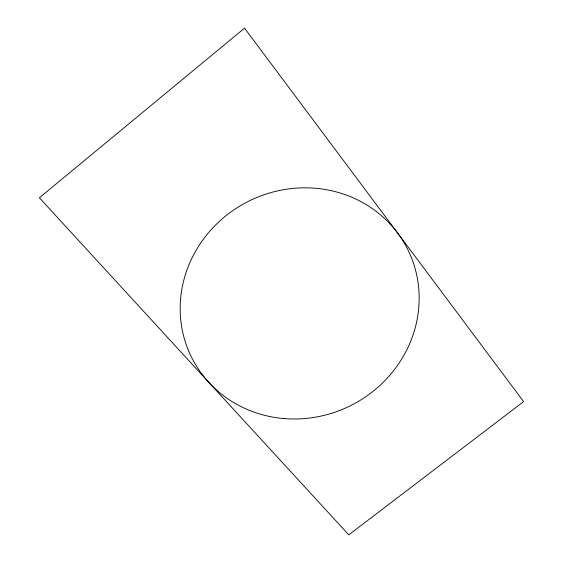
<?xml version="1.0" encoding="UTF-8"?>
<svg xmlns="http://www.w3.org/2000/svg" width="563" height="563" viewBox="0 0 563 563"><rect width="100%" height="100%" fill="white"/><g stroke="black" fill="none" stroke-linecap="round" stroke-linejoin="round"><path stroke-width="0.84" d="M244.532 28.15L39.375 197.789L348.786 534.85L523.625 401.602L244.532 28.15M284.378 418.598A120.806 114.219 -26.8 0 0 409.948 254.138A120.806 114.219 -26.8 0 0 204.686 237.487A120.806 114.219 -26.8 0 0 284.378 418.598"/></g></svg>
